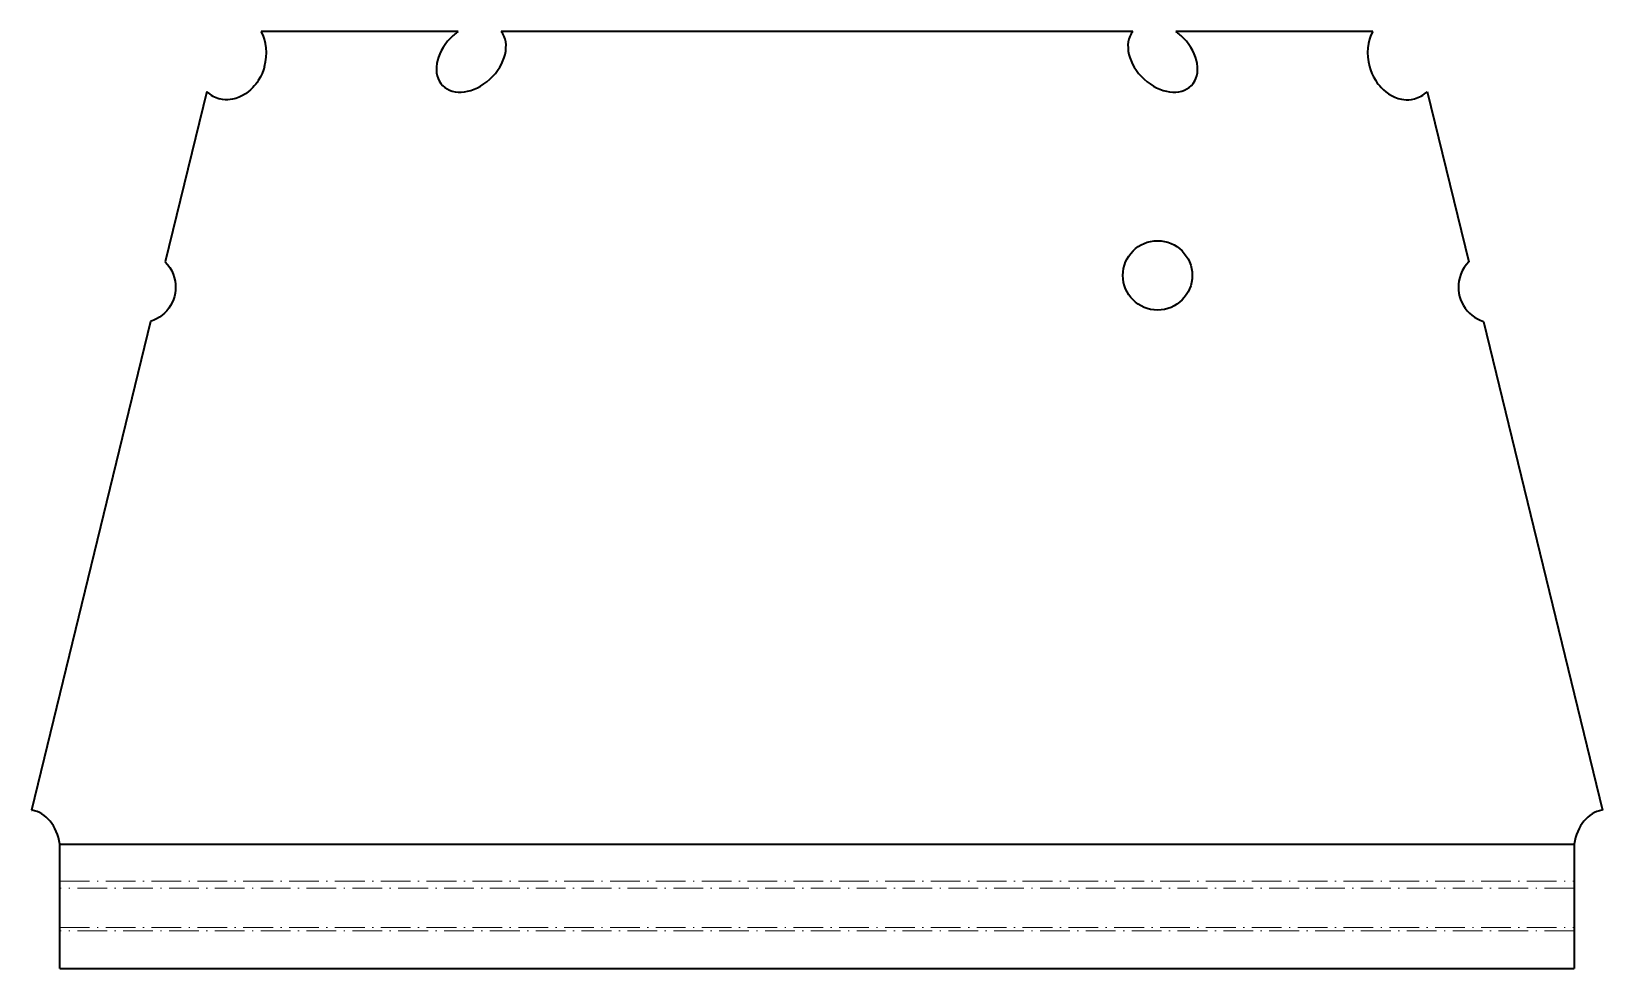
# Model space of a CAD drawing. Extents: x 109 to 743, y 115 to 493.
import ezdxf

# ---------------------------------------------------------------- set-up
doc = ezdxf.new("R2010")
doc.units = 0
doc.linetypes.add('DASHDOT', pattern=[18.5, 12, -3, 0.5, -3])

msp = doc.modelspace()

# ---------------------------------------------------------------- linework, layer by layer
at = {"color": 7, "lineweight": 35}
for p, q in [((281.629242, 492.882813), (202.067627, 492.882813)), ((553.788879, 492.882813), (298.973846, 492.882813)), ((650.695068, 492.882813), (571.133423, 492.882813)), ((180.104736, 468.643066), (163.33844, 399.901245)), ((672.657959, 468.643066), (689.424316, 399.901245)), ((157.476013, 375.865356), (109.36554, 178.612411)), ((695.286682, 375.865356), (743.397156, 178.612411)), ((120.85675, 164.882828), (731.905945, 164.882828)), ((120.85675, 114.644669), (731.905945, 114.644669))]:
    msp.add_line(p, q, dxfattribs=at)
at = {"color": 7, "lineweight": 35, "ltscale": 0.006276}
for p, q in [((109.36554, 178.612411), (109.613281, 178.571884)), ((743.397156, 178.612411), (743.149414, 178.571884))]:
    msp.add_line(p, q, dxfattribs=at)
at = {"color": 7, "lineweight": 35, "ltscale": 0.374146}
for p, q in [((120.85675, 149.916992), (120.85675, 164.882828)), ((731.905945, 164.882843), (731.905945, 149.916992))]:
    msp.add_line(p, q, dxfattribs=at)
at = {"color": 7, "linetype": 'DASHDOT', "lineweight": 13}
for p, q in [((120.85675, 149.916992), (731.905945, 149.916992)), ((731.905945, 147.0345), (120.85675, 147.0345)), ((120.85675, 131.255127), (731.905945, 131.255127)), ((731.905945, 129.813873), (120.85675, 129.813873))]:
    msp.add_line(p, q, dxfattribs=at)
at = {"color": 7, "lineweight": 35, "ltscale": 0.072062}
for p, q in [((120.85675, 147.0345), (120.85675, 149.916992)), ((731.905945, 149.916992), (731.905945, 147.0345))]:
    msp.add_line(p, q, dxfattribs=at)
at = {"color": 7, "lineweight": 35, "ltscale": 0.394484}
for p, q in [((120.85675, 131.255127), (120.85675, 147.0345)), ((731.905945, 147.0345), (731.905945, 131.255127))]:
    msp.add_line(p, q, dxfattribs=at)
at = {"color": 7, "lineweight": 35, "ltscale": 0.036031}
for p, q in [((120.85675, 129.813873), (120.85675, 131.255127)), ((731.905945, 131.255127), (731.905945, 129.813873))]:
    msp.add_line(p, q, dxfattribs=at)
at = {"color": 7, "lineweight": 35, "ltscale": 0.37923}
for p, q in [((120.85675, 114.644669), (120.85675, 129.813873)), ((731.905945, 129.813873), (731.905945, 114.644669))]:
    msp.add_line(p, q, dxfattribs=at)
at = {"color": 7, "lineweight": 35}
for points in [[(203.455688, 478.752686), (203.001892, 477.317566), (202.447266, 475.918274), (201.793884, 474.562256), (200.90271, 473.035522), (200.400696, 472.292725), (199.865295, 471.573303), (199.312744, 470.897827), (198.729492, 470.248596), (197.784912, 469.316345), (196.773132, 468.458069), (195.697388, 467.682495), (194.561462, 466.999084), (193.255798, 466.368469), (191.892761, 465.873474), (191.19342, 465.681091), (190.484497, 465.527771), (189.528015, 465.386597), (188.563538, 465.320679), (187.596924, 465.332581), (186.437561, 465.452881), (185.296326, 465.689758)], [(649.307007, 478.752686), (649.760803, 477.317566), (650.31543, 475.918274), (650.968811, 474.562256), (651.859985, 473.035522), (652.362, 472.292725), (652.897461, 471.573303), (653.449951, 470.897827), (654.033203, 470.248596), (654.977783, 469.316345), (655.989563, 468.458069), (657.065308, 467.682495), (658.201233, 466.999084), (659.506897, 466.368469), (660.869934, 465.873474), (661.569275, 465.681091), (662.278198, 465.527771), (663.23468, 465.386597), (664.199158, 465.320679), (665.165771, 465.332581), (666.325134, 465.452881), (667.46637, 465.689758)], [(163.33844, 399.901245), (164.339417, 398.791321), (165.21759, 397.581909), (165.964294, 396.287048), (166.572205, 394.921509), (167.035767, 393.500488), (167.350952, 392.039429), (167.487915, 390.931), (167.539978, 389.815369)], [(689.424316, 399.901245), (688.423279, 398.791321), (687.545105, 397.581909), (686.798401, 396.287048), (686.190491, 394.921509), (685.726929, 393.500488), (685.411743, 392.039429), (685.27478, 390.931), (685.222717, 389.815369)], [(167.539978, 389.815369), (167.492126, 388.497589), (167.326233, 387.189331), (167.043701, 385.901184), (166.646667, 384.643585), (166.138123, 383.426819), (165.521851, 382.260925), (164.80249, 381.155792), (163.988708, 380.124634), (163.084167, 379.172089), (162.095947, 378.306671), (161.031921, 377.536377), (159.900818, 376.86853), (158.712097, 376.309631), (157.476013, 375.865356)], [(685.222717, 389.815369), (685.27063, 388.497589), (685.436462, 387.189331), (685.718994, 385.901184), (686.116028, 384.643585), (686.624573, 383.426819), (687.240845, 382.260925), (687.960205, 381.155792), (688.773987, 380.124634), (689.678528, 379.172089), (690.666748, 378.306671), (691.730774, 377.536377), (692.861877, 376.86853), (694.050598, 376.309631), (695.286682, 375.865356)]]:
    msp.add_lwpolyline(points, dxfattribs=at)
msp.add_circle((563.809265, 394.406799), 14, dxfattribs=at)
for centre, start, end in [((294.460724, 474.527649), 124.956112, 135.986403), ((558.302002, 474.527649), 44.013596, 55.043887)]:
    msp.add_arc(centre, 22.395726, start, end, dxfattribs=at)
for centre, major_axis, ratio, start_param, end_param in [((189.905457, 482.295837), (-5.094788, -16.46962), 0.812151, 1.6067432151, 2.4900770558), ((286.840149, 482.315002), (11.52356, 11.266769), 0.713568, 1.6100868046, 6.2025450831), ((565.922485, 482.315063), (11.523499, -11.266754), 0.71357, 3.2222311767, 7.8146894553), ((662.857239, 482.295837), (5.094788, -16.46962), 0.812151, 3.7931082515, 4.6764420922), ((189.893433, 482.268616), (-5.070496, -16.444046), 0.812829, 5.8915239133, 6.3183724139), ((662.869263, 482.268616), (5.070496, -16.444046), 0.812829, 6.2479981933, 6.6748466892), ((106.025635, 158.128036), (-3.58783, -20.443817), 0.722686, 2.030906564, 3.1416054143), ((746.737061, 158.128036), (3.58783, -20.443817), 0.722686, 3.141579893, 4.2522787434)]:
    msp.add_ellipse(centre, major_axis=major_axis, ratio=ratio, start_param=start_param, end_param=end_param, dxfattribs=at)

doc.saveas('drawing.dxf')
